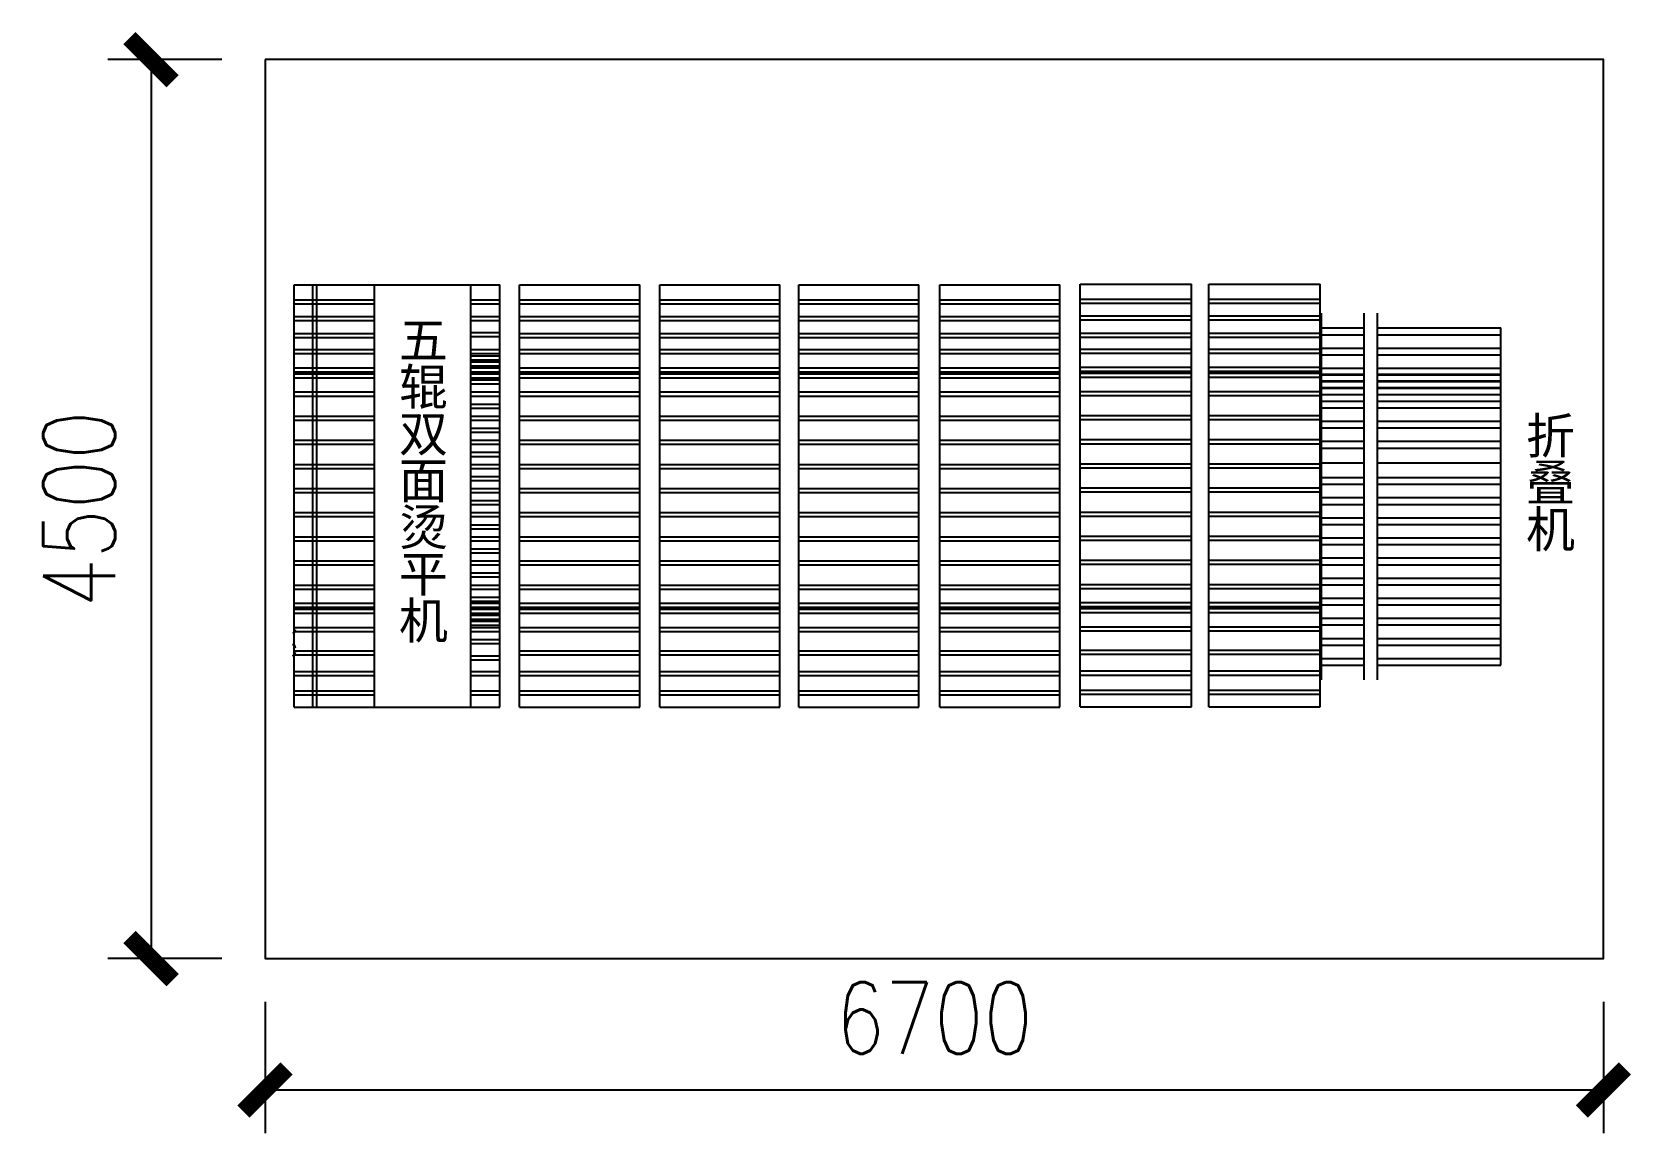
# Model space of a CAD drawing. Header units: millimetres. Extents: x 28866 to 196092, y 16567 to 68963.
# Drawn here: x 120181 to 128186, y 43052 to 48563 of the extents above; entities that cross this region are included whole.
import ezdxf

# ---------------------------------------------------------------- set-up
doc = ezdxf.new("R2010")
doc.units = ezdxf.units.MM
for name, color, linetype in [('font_blue', 142, 'Continuous'), ('font_grey', 254, 'Continuous'), ('green', 122, 'Continuous')]:
    doc.layers.add(name, color=color, linetype=linetype)
doc.styles.add('ROMANS', font='ROMANS.shx', dxfattribs={"width": 0.8, "bigfont": 'hhztxt.shx'})
doc.styles.get("Standard").update_dxf_attribs({"font": 'arial.ttf', "height": 200})
doc.dimstyles.new('dim1-150', dxfattribs={"dimscale": 180, "dimtxt": 2, "dimasz": 1.2, "dimexe": 1.2, "dimexo": 1.2, "dimgap": 1, "dimtad": 1, "dimdec": 0, "dimdsep": 46, "dimtxsty": 'ROMANS', "dimblk": 'ARCHTICK', "dimcen": 0, "dimadec": 0, "dimazin": 0, "dimtfac": 0.71, "dimtdec": 0, "dimtix": 1, "dimtmove": 0, "dimatfit": 3, "dimldrblk": 'ARCHTICK', "dimfxl": 0, "dimtolj": 1, "dimtzin": 0, "dimarcsym": 0})

# ---------------------------------------------------------------- blocks, each defined once
blk = doc.blocks.new('_ArchTick')
at = {"color": 0, "linetype": 'ByBlock', "const_width": 0.4}
blk.add_lwpolyline([(-0.5, -0.5), (0.5, 0.5)], dxfattribs=at)
blk = doc.blocks.new('*D119')
at = {"layer": 'Defpoints', "color": 0, "transparency": 16777216}
for p in [(121347.4, 48424.8), (120777, 43924.8), (121347.4, 43924.8)]:
    blk.add_point(p, dxfattribs=at)
at = {"layer": 'font_grey', "color": 0, "lineweight": -2, "transparency": 16777216}
for p, q in [((121131.4, 48424.8), (120561, 48424.8)), ((120777, 48424.8), (120777, 43924.8)), ((121131.4, 43924.8), (120561, 43924.8))]:
    blk.add_line(p, q, dxfattribs=at)
at = {"layer": 'font_grey', "color": 0, "lineweight": -2, "transparency": 16777216, "xscale": 216, "yscale": 216, "zscale": 216}
for p, rotation in [((120777, 48424.8), 90), ((120777, 43924.8), 270)]:
    blk.add_blockref('_ArchTick', p, dxfattribs=dict(at, rotation=rotation))
at = {"layer": 'font_grey', "color": 0, "transparency": 16777216, "insert": (120417, 46174.8), "char_height": 360, "attachment_point": 5, "rotation": 90, "style": 'ROMANS'}
blk.add_mtext('\\A1;4500', dxfattribs=at)
blk = doc.blocks.new('*D120')
at = {"layer": 'Defpoints', "color": 0, "transparency": 16777216}
for p in [(121347.4, 43924.8), (128047.4, 43924.8), (128047.4, 43267.5)]:
    blk.add_point(p, dxfattribs=at)
at = {"layer": 'font_grey', "color": 0, "lineweight": -2, "transparency": 16777216}
for p, q in [((121347.4, 43708.8), (121347.4, 43051.5)), ((128047.4, 43708.8), (128047.4, 43051.5)), ((121347.4, 43267.5), (128047.4, 43267.5))]:
    blk.add_line(p, q, dxfattribs=at)
at = {"layer": 'font_grey', "color": 0, "lineweight": -2, "transparency": 16777216, "xscale": 216, "yscale": 216, "zscale": 216, "rotation": 180}
blk.add_blockref('_ArchTick', (121347.4, 43267.5), dxfattribs=at)
at = {"layer": 'font_grey', "color": 0, "lineweight": -2, "transparency": 16777216, "xscale": 216, "yscale": 216, "zscale": 216}
blk.add_blockref('_ArchTick', (128047.4, 43267.5), dxfattribs=at)
at = {"layer": 'font_grey', "color": 0, "transparency": 16777216, "insert": (124697.4, 43627.5), "char_height": 360, "attachment_point": 5, "style": 'ROMANS'}
blk.add_mtext('\\A1;6700', dxfattribs=at)

msp = doc.modelspace()

# ---------------------------------------------------------------- linework, layer by layer
at = {"layer": 'green'}
for p, q in [((121493.8, 45182.8), (121493.8, 47297.7)), ((121493.8, 47297.7), (121896.3, 47297.7)), ((121586.4, 45182.8), (121586.4, 47297.7)), ((121606.6, 45182.8), (121606.6, 47297.7)), ((121896.3, 47297.7), (122522.6, 47297.7)), ((121896.3, 45182.8), (121896.3, 47297.7)), ((122377.9, 45182.8), (122377.9, 47297.7)), ((122522.6, 45182.8), (122522.6, 47297.7)), ((122622.2, 45182.8), (122622.2, 47297.7)), ((122622.2, 47297.7), (123223.7, 47297.7)), ((123223.7, 45182.8), (123223.7, 47297.7)), ((123323.4, 45182.8), (123323.4, 47297.7)), ((123323.4, 47297.7), (123924.8, 47297.7)), ((123924.8, 45182.8), (123924.8, 47297.7)), ((124019.6, 45182.8), (124019.6, 47297.7)), ((124019.6, 47297.7), (124621, 47297.7)), ((124621, 45182.8), (124621, 47297.7)), ((124725.1, 45182.8), (124725.1, 47297.7)), ((124725.1, 47297.7), (125326.6, 47297.7)), ((125326.6, 45182.8), (125326.6, 47297.7)), ((125428.4, 45185.8), (125428.4, 47300.7)), ((125428.4, 47300.7), (125985.5, 47300.7)), ((125985.5, 45185.8), (125985.5, 47300.7)), ((126071.9, 45185.8), (126071.9, 47300.7)), ((126071.9, 47300.7), (126629, 47300.7)), ((126629, 45185.8), (126629, 47300.7)), ((121493.8, 47222.1), (121896.3, 47222.1)), ((121493.8, 47202), (121896.3, 47202)), ((121896.3, 45283.5), (121896.3, 47197)), ((122377.9, 47222.1), (122522.6, 47222.1)), ((122377.9, 47202), (122522.6, 47202)), ((122622.2, 47222.1), (123223.7, 47222.1)), ((122622.2, 47202), (123223.7, 47202)), ((123323.4, 47222.1), (123924.8, 47222.1)), ((123323.4, 47202), (123924.8, 47202)), ((123924.8, 45283.5), (123924.8, 47197)), ((124019.6, 47222.1), (124621, 47222.1)), ((124019.6, 47202), (124621, 47202)), ((124621, 45283.5), (124621, 47197)), ((124725.1, 47222.1), (125326.6, 47222.1)), ((124725.1, 47202), (125326.6, 47202)), ((125326.6, 45283.5), (125326.6, 47197)), ((125428.4, 47225.2), (125985.5, 47225.2)), ((125428.4, 47205), (125985.5, 47205)), ((125985.5, 45286.5), (125985.5, 47200.1)), ((126071.9, 47225.2), (126629, 47225.2)), ((126071.9, 47205), (126629, 47205)), ((126629, 45286.5), (126629, 47200.1)), ((126635.2, 47155.1), (126635.2, 45319.7)), ((126848.1, 47155.1), (126848.1, 45319.7)), ((126915.5, 47155.1), (126915.5, 45319.7)), ((121493.8, 47138.7), (121896.3, 47138.7)), ((121493.8, 47118.6), (121896.3, 47118.6)), ((122377.9, 47138.7), (122522.6, 47138.7)), ((122377.9, 47118.6), (122522.6, 47118.6)), ((122622.2, 47138.7), (123223.7, 47138.7)), ((122622.2, 47118.6), (123223.7, 47118.6)), ((123323.4, 47138.7), (123924.8, 47138.7)), ((123323.4, 47118.6), (123924.8, 47118.6)), ((124019.6, 47138.7), (124621, 47138.7)), ((124019.6, 47118.6), (124621, 47118.6)), ((124725.1, 47138.7), (125326.6, 47138.7)), ((124725.1, 47118.6), (125326.6, 47118.6)), ((125428.4, 47141.7), (125985.5, 47141.7)), ((125428.4, 47121.6), (125985.5, 47121.6)), ((126071.9, 47141.7), (126629, 47141.7)), ((126071.9, 47121.6), (126629, 47121.6)), ((126634.3, 47081.6), (126848.1, 47081.6)), ((126915.5, 47081.6), (127533.7, 47081.6)), ((127533.7, 45393.5), (127533.7, 47081.6)), ((121493.8, 47053.3), (121896.3, 47053.3)), ((121493.8, 47033.2), (121896.3, 47033.2)), ((122377.9, 47059.5), (122522.6, 47059.5)), ((122377.9, 47039.4), (122522.6, 47039.4)), ((122622.2, 47053.3), (123223.7, 47053.3)), ((122622.2, 47033.2), (123223.7, 47033.2)), ((123323.4, 47053.3), (123924.8, 47053.3)), ((123323.4, 47033.2), (123924.8, 47033.2)), ((124019.6, 47053.3), (124621, 47053.3)), ((124019.6, 47033.2), (124621, 47033.2)), ((124725.1, 47053.3), (125326.6, 47053.3)), ((124725.1, 47033.2), (125326.6, 47033.2)), ((125428.4, 47056.3), (125985.5, 47056.3)), ((125428.4, 47036.2), (125985.5, 47036.2)), ((126071.9, 47056.3), (126629, 47056.3)), ((126071.9, 47036.2), (126629, 47036.2)), ((126634.3, 47048), (126848.1, 47048)), ((126915.5, 47048), (127533.7, 47048)), ((121493.8, 46973.1), (121896.3, 46973.1)), ((121493.8, 46953), (121896.3, 46953)), ((122377.9, 46973.1), (122522.6, 46973.1)), ((122377.9, 46953), (122522.6, 46953)), ((122377.9, 46942.2), (122445, 46942.2)), ((122377.9, 46942.2), (122445, 46942.2)), ((122377.9, 46942.2), (122445, 46942.2)), ((122377.9, 46942.2), (122522.6, 46942.2)), ((122377.9, 46922.1), (122445, 46922.1)), ((122377.9, 46922.1), (122445, 46922.1)), ((122377.9, 46922.1), (122445, 46922.1)), ((122377.9, 46922.1), (122522.6, 46922.1)), ((122377.9, 46912.7), (122445, 46912.7)), ((122377.9, 46912.7), (122522.6, 46912.7)), ((122622.2, 46973.1), (123223.7, 46973.1)), ((122622.2, 46953), (123223.7, 46953)), ((123323.4, 46973.1), (123924.8, 46973.1)), ((123323.4, 46953), (123924.8, 46953)), ((124019.6, 46973.1), (124621, 46973.1)), ((124019.6, 46953), (124621, 46953)), ((124725.1, 46973.1), (125326.6, 46973.1)), ((124725.1, 46953), (125326.6, 46953)), ((125428.4, 46976.1), (125985.5, 46976.1)), ((125428.4, 46956), (125985.5, 46956)), ((126071.9, 46976.1), (126629, 46976.1)), ((126071.9, 46956), (126629, 46956)), ((126634.3, 46980.9), (126848.1, 46980.9)), ((126634.3, 46947.4), (126848.1, 46947.4)), ((126915.5, 46980.9), (127533.7, 46980.9)), ((126915.5, 46947.4), (127533.7, 46947.4)), ((121493.8, 46881.9), (121896.3, 46881.9)), ((121493.8, 46881.9), (121896.3, 46881.9)), ((121493.8, 46881.9), (121896.3, 46881.9)), ((121493.8, 46881.9), (121896.3, 46881.9)), ((121493.8, 46861.7), (121896.3, 46861.7)), ((121493.8, 46861.7), (121896.3, 46861.7)), ((121493.8, 46861.7), (121896.3, 46861.7)), ((121493.8, 46861.7), (121896.3, 46861.7)), ((121493.8, 46852.3), (121896.3, 46852.3)), ((121493.8, 46852.3), (121896.3, 46852.3)), ((121493.8, 46852.3), (121896.3, 46852.3)), ((121493.8, 46832.2), (121896.3, 46832.2)), ((121493.8, 46832.2), (121896.3, 46832.2)), ((121493.8, 46832.2), (121896.3, 46832.2)), ((122377.9, 46892.6), (122445, 46892.6)), ((122377.9, 46892.6), (122522.6, 46892.6)), ((122377.9, 46881.9), (122445, 46881.9)), ((122377.9, 46881.9), (122445, 46881.9)), ((122377.9, 46881.9), (122445, 46881.9)), ((122377.9, 46881.9), (122522.6, 46881.9)), ((122377.9, 46861.7), (122445, 46861.7)), ((122377.9, 46861.7), (122445, 46861.7)), ((122377.9, 46861.7), (122445, 46861.7)), ((122377.9, 46861.7), (122522.6, 46861.7)), ((122377.9, 46852.3), (122445, 46852.3)), ((122377.9, 46852.3), (122445, 46852.3)), ((122377.9, 46852.3), (122522.6, 46852.3)), ((122377.9, 46832.2), (122445, 46832.2)), ((122377.9, 46832.2), (122445, 46832.2)), ((122377.9, 46832.2), (122522.6, 46832.2)), ((122622.2, 46881.9), (123223.7, 46881.9)), ((122622.2, 46881.9), (123223.7, 46881.9)), ((122622.2, 46881.9), (123223.7, 46881.9)), ((122622.2, 46881.9), (123223.7, 46881.9)), ((122622.2, 46861.7), (123223.7, 46861.7)), ((122622.2, 46861.7), (123223.7, 46861.7)), ((122622.2, 46861.7), (123223.7, 46861.7)), ((122622.2, 46861.7), (123223.7, 46861.7)), ((122622.2, 46852.3), (123223.7, 46852.3)), ((122622.2, 46852.3), (123223.7, 46852.3)), ((122622.2, 46852.3), (123223.7, 46852.3)), ((122622.2, 46832.2), (123223.7, 46832.2)), ((122622.2, 46832.2), (123223.7, 46832.2)), ((122622.2, 46832.2), (123223.7, 46832.2)), ((123323.4, 46881.9), (123924.8, 46881.9)), ((123323.4, 46881.9), (123924.8, 46881.9)), ((123323.4, 46881.9), (123924.8, 46881.9)), ((123323.4, 46881.9), (123924.8, 46881.9)), ((123323.4, 46861.7), (123924.8, 46861.7)), ((123323.4, 46861.7), (123924.8, 46861.7)), ((123323.4, 46861.7), (123924.8, 46861.7)), ((123323.4, 46861.7), (123924.8, 46861.7)), ((123323.4, 46852.3), (123924.8, 46852.3)), ((123323.4, 46852.3), (123924.8, 46852.3)), ((123323.4, 46852.3), (123924.8, 46852.3)), ((123323.4, 46832.2), (123924.8, 46832.2)), ((123323.4, 46832.2), (123924.8, 46832.2)), ((123323.4, 46832.2), (123924.8, 46832.2)), ((124019.6, 46881.9), (124621, 46881.9)), ((124019.6, 46881.9), (124621, 46881.9)), ((124019.6, 46881.9), (124621, 46881.9)), ((124019.6, 46881.9), (124621, 46881.9)), ((124019.6, 46861.7), (124621, 46861.7)), ((124019.6, 46861.7), (124621, 46861.7)), ((124019.6, 46861.7), (124621, 46861.7)), ((124019.6, 46861.7), (124621, 46861.7)), ((124019.6, 46852.3), (124621, 46852.3)), ((124019.6, 46852.3), (124621, 46852.3)), ((124019.6, 46852.3), (124621, 46852.3)), ((124019.6, 46832.2), (124621, 46832.2)), ((124019.6, 46832.2), (124621, 46832.2)), ((124019.6, 46832.2), (124621, 46832.2)), ((124725.1, 46881.9), (125326.6, 46881.9)), ((124725.1, 46881.9), (125326.6, 46881.9)), ((124725.1, 46881.9), (125326.6, 46881.9)), ((124725.1, 46881.9), (125326.6, 46881.9)), ((124725.1, 46861.7), (125326.6, 46861.7)), ((124725.1, 46861.7), (125326.6, 46861.7)), ((124725.1, 46861.7), (125326.6, 46861.7)), ((124725.1, 46861.7), (125326.6, 46861.7)), ((124725.1, 46852.3), (125326.6, 46852.3)), ((124725.1, 46852.3), (125326.6, 46852.3)), ((124725.1, 46852.3), (125326.6, 46852.3)), ((124725.1, 46832.2), (125326.6, 46832.2)), ((124725.1, 46832.2), (125326.6, 46832.2)), ((124725.1, 46832.2), (125326.6, 46832.2)), ((125428.4, 46884.9), (125985.5, 46884.9)), ((125428.4, 46884.9), (125985.5, 46884.9)), ((125428.4, 46884.9), (125985.5, 46884.9)), ((125428.4, 46884.9), (125985.5, 46884.9)), ((125428.4, 46864.7), (125985.5, 46864.7)), ((125428.4, 46864.7), (125985.5, 46864.7)), ((125428.4, 46864.7), (125985.5, 46864.7)), ((125428.4, 46864.7), (125985.5, 46864.7)), ((125428.4, 46855.3), (125985.5, 46855.3)), ((125428.4, 46855.3), (125985.5, 46855.3)), ((125428.4, 46855.3), (125985.5, 46855.3)), ((125428.4, 46835.2), (125985.5, 46835.2)), ((125428.4, 46835.2), (125985.5, 46835.2)), ((125428.4, 46835.2), (125985.5, 46835.2)), ((126071.9, 46884.9), (126629, 46884.9)), ((126071.9, 46884.9), (126629, 46884.9)), ((126071.9, 46884.9), (126629, 46884.9)), ((126071.9, 46884.9), (126629, 46884.9)), ((126071.9, 46864.7), (126629, 46864.7)), ((126071.9, 46864.7), (126629, 46864.7)), ((126071.9, 46864.7), (126629, 46864.7)), ((126071.9, 46864.7), (126629, 46864.7)), ((126071.9, 46855.3), (126629, 46855.3)), ((126071.9, 46855.3), (126629, 46855.3)), ((126071.9, 46855.3), (126629, 46855.3)), ((126071.9, 46835.2), (126629, 46835.2)), ((126071.9, 46835.2), (126629, 46835.2)), ((126071.9, 46835.2), (126629, 46835.2)), ((126634.3, 46880.3), (126848.1, 46880.3)), ((126634.3, 46880.3), (126848.1, 46880.3)), ((126634.3, 46850), (126848.1, 46850)), ((126634.3, 46846.7), (126848.1, 46846.7)), ((126915.5, 46880.3), (127533.7, 46880.3)), ((126915.5, 46880.3), (127533.7, 46880.3)), ((126915.5, 46850), (127533.7, 46850)), ((126915.5, 46846.7), (127533.7, 46846.7)), ((121493.8, 46761.1), (121896.3, 46761.1)), ((121493.8, 46761.1), (121896.3, 46761.1)), ((121493.8, 46761.1), (121896.3, 46761.1)), ((122377.9, 46821.5), (122445, 46821.5)), ((122377.9, 46821.5), (122445, 46821.5)), ((122377.9, 46821.5), (122445, 46821.5)), ((122377.9, 46821.5), (122522.6, 46821.5)), ((122377.9, 46801.3), (122445, 46801.3)), ((122377.9, 46801.3), (122445, 46801.3)), ((122377.9, 46801.3), (122445, 46801.3)), ((122377.9, 46801.3), (122522.6, 46801.3)), ((122377.9, 46761.1), (122445, 46761.1)), ((122377.9, 46761.1), (122445, 46761.1)), ((122377.9, 46761.1), (122522.6, 46761.1)), ((122622.2, 46761.1), (123223.7, 46761.1)), ((122622.2, 46761.1), (123223.7, 46761.1)), ((122622.2, 46761.1), (123223.7, 46761.1)), ((123323.4, 46761.1), (123924.8, 46761.1)), ((123323.4, 46761.1), (123924.8, 46761.1)), ((123323.4, 46761.1), (123924.8, 46761.1)), ((124019.6, 46761.1), (124621, 46761.1)), ((124019.6, 46761.1), (124621, 46761.1)), ((124019.6, 46761.1), (124621, 46761.1)), ((124725.1, 46761.1), (125326.6, 46761.1)), ((124725.1, 46761.1), (125326.6, 46761.1)), ((124725.1, 46761.1), (125326.6, 46761.1)), ((125428.4, 46764.1), (125985.5, 46764.1)), ((125428.4, 46764.1), (125985.5, 46764.1)), ((125428.4, 46764.1), (125985.5, 46764.1)), ((126071.9, 46764.1), (126629, 46764.1)), ((126071.9, 46764.1), (126629, 46764.1)), ((126071.9, 46764.1), (126629, 46764.1)), ((126634.3, 46816.2), (126848.1, 46816.2)), ((126634.3, 46812.9), (126848.1, 46812.9)), ((126634.3, 46782.9), (126848.1, 46782.9)), ((126634.3, 46782.7), (126848.1, 46782.7)), ((126634.3, 46779.7), (126848.1, 46779.7)), ((126915.5, 46816.2), (127533.7, 46816.2)), ((126915.5, 46812.9), (127533.7, 46812.9)), ((126915.5, 46782.9), (127533.7, 46782.9)), ((126915.5, 46782.7), (127533.7, 46782.7)), ((126915.5, 46779.7), (127533.7, 46779.7)), ((121493.8, 46740.9), (121896.3, 46740.9)), ((121493.8, 46740.9), (121896.3, 46740.9)), ((121493.8, 46740.9), (121896.3, 46740.9)), ((122377.9, 46740.9), (122445, 46740.9)), ((122377.9, 46740.9), (122445, 46740.9)), ((122377.9, 46740.9), (122522.6, 46740.9)), ((122377.9, 46700.7), (122445, 46700.7)), ((122377.9, 46700.7), (122522.6, 46700.7)), ((122377.9, 46680.6), (122445, 46680.6)), ((122377.9, 46680.6), (122522.6, 46680.6)), ((122622.2, 46740.9), (123223.7, 46740.9)), ((122622.2, 46740.9), (123223.7, 46740.9)), ((122622.2, 46740.9), (123223.7, 46740.9)), ((123323.4, 46740.9), (123924.8, 46740.9)), ((123323.4, 46740.9), (123924.8, 46740.9)), ((123323.4, 46740.9), (123924.8, 46740.9)), ((124019.6, 46740.9), (124621, 46740.9)), ((124019.6, 46740.9), (124621, 46740.9)), ((124019.6, 46740.9), (124621, 46740.9)), ((124725.1, 46740.9), (125326.6, 46740.9)), ((124725.1, 46740.9), (125326.6, 46740.9)), ((124725.1, 46740.9), (125326.6, 46740.9)), ((125428.4, 46744), (125985.5, 46744)), ((125428.4, 46744), (125985.5, 46744)), ((125428.4, 46744), (125985.5, 46744)), ((126071.9, 46744), (126629, 46744)), ((126071.9, 46744), (126629, 46744)), ((126071.9, 46744), (126629, 46744)), ((126634.3, 46749.4), (126848.1, 46749.4)), ((126634.3, 46715.6), (126848.1, 46715.6)), ((126634.3, 46682), (126848.1, 46682)), ((126915.5, 46749.4), (127533.7, 46749.4)), ((126915.5, 46715.6), (127533.7, 46715.6)), ((126915.5, 46682), (127533.7, 46682)), ((121493.8, 46640.3), (121896.3, 46640.3)), ((121493.8, 46620.2), (121896.3, 46620.2)), ((122377.9, 46640.3), (122522.6, 46640.3)), ((122377.9, 46620.2), (122522.6, 46620.2)), ((122622.2, 46640.3), (123223.7, 46640.3)), ((122622.2, 46620.2), (123223.7, 46620.2)), ((123323.4, 46640.3), (123924.8, 46640.3)), ((123323.4, 46620.2), (123924.8, 46620.2)), ((124019.6, 46640.3), (124621, 46640.3)), ((124019.6, 46620.2), (124621, 46620.2)), ((124725.1, 46640.3), (125326.6, 46640.3)), ((124725.1, 46620.2), (125326.6, 46620.2)), ((125428.4, 46643.3), (125985.5, 46643.3)), ((125428.4, 46623.2), (125985.5, 46623.2)), ((126071.9, 46643.3), (126629, 46643.3)), ((126071.9, 46623.2), (126629, 46623.2)), ((126634.3, 46614.9), (126848.1, 46614.9)), ((126915.5, 46614.9), (127533.7, 46614.9)), ((121493.8, 46519.5), (121896.3, 46519.5)), ((121493.8, 46519.5), (121896.3, 46519.5)), ((121493.8, 46519.5), (121896.3, 46519.5)), ((122377.9, 46579.9), (122445, 46579.9)), ((122377.9, 46579.9), (122522.6, 46579.9)), ((122377.9, 46559.8), (122445, 46559.8)), ((122377.9, 46559.8), (122522.6, 46559.8)), ((122377.9, 46519.5), (122445, 46519.5)), ((122377.9, 46519.5), (122445, 46519.5)), ((122377.9, 46519.5), (122522.6, 46519.5)), ((122622.2, 46519.5), (123223.7, 46519.5)), ((122622.2, 46519.5), (123223.7, 46519.5)), ((122622.2, 46519.5), (123223.7, 46519.5)), ((123323.4, 46519.5), (123924.8, 46519.5)), ((123323.4, 46519.5), (123924.8, 46519.5)), ((123323.4, 46519.5), (123924.8, 46519.5)), ((124019.6, 46519.5), (124621, 46519.5)), ((124019.6, 46519.5), (124621, 46519.5)), ((124019.6, 46519.5), (124621, 46519.5)), ((124725.1, 46519.5), (125326.6, 46519.5)), ((124725.1, 46519.5), (125326.6, 46519.5)), ((124725.1, 46519.5), (125326.6, 46519.5)), ((125428.4, 46522.6), (125985.5, 46522.6)), ((125428.4, 46522.6), (125985.5, 46522.6)), ((125428.4, 46522.6), (125985.5, 46522.6)), ((126071.9, 46522.6), (126629, 46522.6)), ((126071.9, 46522.6), (126629, 46522.6)), ((126071.9, 46522.6), (126629, 46522.6)), ((126634.3, 46581.4), (126848.1, 46581.4)), ((126634.3, 46514.3), (126848.1, 46514.3)), ((126915.5, 46581.4), (127533.7, 46581.4)), ((126915.5, 46514.3), (127533.7, 46514.3)), ((121493.8, 46499.4), (121896.3, 46499.4)), ((121493.8, 46499.4), (121896.3, 46499.4)), ((121493.8, 46499.4), (121896.3, 46499.4)), ((122377.9, 46499.4), (122445, 46499.4)), ((122377.9, 46499.4), (122445, 46499.4)), ((122377.9, 46499.4), (122522.6, 46499.4)), ((122377.9, 46459.1), (122445, 46459.1)), ((122377.9, 46459.1), (122445, 46459.1)), ((122377.9, 46459.1), (122445, 46459.1)), ((122377.9, 46459.1), (122522.6, 46459.1)), ((122377.9, 46439), (122445, 46439)), ((122377.9, 46439), (122445, 46439)), ((122377.9, 46439), (122445, 46439)), ((122377.9, 46439), (122522.6, 46439)), ((122622.2, 46499.4), (123223.7, 46499.4)), ((122622.2, 46499.4), (123223.7, 46499.4)), ((122622.2, 46499.4), (123223.7, 46499.4)), ((123323.4, 46499.4), (123924.8, 46499.4)), ((123323.4, 46499.4), (123924.8, 46499.4)), ((123323.4, 46499.4), (123924.8, 46499.4)), ((124019.6, 46499.4), (124621, 46499.4)), ((124019.6, 46499.4), (124621, 46499.4)), ((124019.6, 46499.4), (124621, 46499.4)), ((124725.1, 46499.4), (125326.6, 46499.4)), ((124725.1, 46499.4), (125326.6, 46499.4)), ((124725.1, 46499.4), (125326.6, 46499.4)), ((125428.4, 46502.4), (125985.5, 46502.4)), ((125428.4, 46502.4), (125985.5, 46502.4)), ((125428.4, 46502.4), (125985.5, 46502.4)), ((126071.9, 46502.4), (126629, 46502.4)), ((126071.9, 46502.4), (126629, 46502.4)), ((126071.9, 46502.4), (126629, 46502.4)), ((126634.3, 46480.7), (126848.1, 46480.7)), ((126915.5, 46480.7), (127533.7, 46480.7)), ((121493.8, 46398.8), (121896.3, 46398.8)), ((121493.8, 46398.8), (121896.3, 46398.8)), ((121493.8, 46398.8), (121896.3, 46398.8)), ((121493.8, 46398.8), (121896.3, 46398.8)), ((121493.8, 46398.8), (121896.3, 46398.8)), ((121493.8, 46378.6), (121896.3, 46378.6)), ((121493.8, 46378.6), (121896.3, 46378.6)), ((121493.8, 46378.6), (121896.3, 46378.6)), ((121493.8, 46378.6), (121896.3, 46378.6)), ((121493.8, 46378.6), (121896.3, 46378.6)), ((122377.9, 46398.8), (122445, 46398.8)), ((122377.9, 46398.8), (122445, 46398.8)), ((122377.9, 46398.8), (122445, 46398.8)), ((122377.9, 46398.8), (122445, 46398.8)), ((122377.9, 46398.8), (122522.6, 46398.8)), ((122377.9, 46378.6), (122445, 46378.6)), ((122377.9, 46378.6), (122445, 46378.6)), ((122377.9, 46378.6), (122445, 46378.6)), ((122377.9, 46378.6), (122445, 46378.6)), ((122377.9, 46378.6), (122522.6, 46378.6)), ((122622.2, 46398.8), (123223.7, 46398.8)), ((122622.2, 46398.8), (123223.7, 46398.8)), ((122622.2, 46398.8), (123223.7, 46398.8)), ((122622.2, 46398.8), (123223.7, 46398.8)), ((122622.2, 46398.8), (123223.7, 46398.8)), ((122622.2, 46378.6), (123223.7, 46378.6)), ((122622.2, 46378.6), (123223.7, 46378.6)), ((122622.2, 46378.6), (123223.7, 46378.6)), ((122622.2, 46378.6), (123223.7, 46378.6)), ((122622.2, 46378.6), (123223.7, 46378.6)), ((123323.4, 46398.8), (123924.8, 46398.8)), ((123323.4, 46398.8), (123924.8, 46398.8)), ((123323.4, 46398.8), (123924.8, 46398.8)), ((123323.4, 46398.8), (123924.8, 46398.8)), ((123323.4, 46398.8), (123924.8, 46398.8)), ((123323.4, 46378.6), (123924.8, 46378.6)), ((123323.4, 46378.6), (123924.8, 46378.6)), ((123323.4, 46378.6), (123924.8, 46378.6)), ((123323.4, 46378.6), (123924.8, 46378.6)), ((123323.4, 46378.6), (123924.8, 46378.6)), ((124019.6, 46398.8), (124621, 46398.8)), ((124019.6, 46398.8), (124621, 46398.8)), ((124019.6, 46398.8), (124621, 46398.8)), ((124019.6, 46398.8), (124621, 46398.8)), ((124019.6, 46398.8), (124621, 46398.8)), ((124019.6, 46378.6), (124621, 46378.6)), ((124019.6, 46378.6), (124621, 46378.6)), ((124019.6, 46378.6), (124621, 46378.6)), ((124019.6, 46378.6), (124621, 46378.6)), ((124019.6, 46378.6), (124621, 46378.6)), ((124725.1, 46398.8), (125326.6, 46398.8)), ((124725.1, 46398.8), (125326.6, 46398.8)), ((124725.1, 46398.8), (125326.6, 46398.8)), ((124725.1, 46398.8), (125326.6, 46398.8)), ((124725.1, 46398.8), (125326.6, 46398.8)), ((124725.1, 46378.6), (125326.6, 46378.6)), ((124725.1, 46378.6), (125326.6, 46378.6)), ((124725.1, 46378.6), (125326.6, 46378.6)), ((124725.1, 46378.6), (125326.6, 46378.6)), ((124725.1, 46378.6), (125326.6, 46378.6)), ((125428.4, 46401.8), (125985.5, 46401.8)), ((125428.4, 46401.8), (125985.5, 46401.8)), ((125428.4, 46401.8), (125985.5, 46401.8)), ((125428.4, 46401.8), (125985.5, 46401.8)), ((125428.4, 46401.8), (125985.5, 46401.8)), ((125428.4, 46381.6), (125985.5, 46381.6)), ((125428.4, 46381.6), (125985.5, 46381.6)), ((125428.4, 46381.6), (125985.5, 46381.6)), ((125428.4, 46381.6), (125985.5, 46381.6)), ((125428.4, 46381.6), (125985.5, 46381.6)), ((126071.9, 46401.8), (126629, 46401.8)), ((126071.9, 46401.8), (126629, 46401.8)), ((126071.9, 46401.8), (126629, 46401.8)), ((126071.9, 46401.8), (126629, 46401.8)), ((126071.9, 46401.8), (126629, 46401.8)), ((126071.9, 46381.6), (126629, 46381.6)), ((126071.9, 46381.6), (126629, 46381.6)), ((126071.9, 46381.6), (126629, 46381.6)), ((126071.9, 46381.6), (126629, 46381.6)), ((126071.9, 46381.6), (126629, 46381.6)), ((126634.3, 46406.7), (126848.1, 46406.7)), ((126915.5, 46406.7), (127533.7, 46406.7)), ((121493.8, 46278), (121896.3, 46278)), ((121493.8, 46278), (121896.3, 46278)), ((121493.8, 46278), (121896.3, 46278)), ((121493.8, 46278), (121896.3, 46278)), ((122377.9, 46338.4), (122445, 46338.4)), ((122377.9, 46338.4), (122445, 46338.4)), ((122377.9, 46338.4), (122445, 46338.4)), ((122377.9, 46338.4), (122522.6, 46338.4)), ((122377.9, 46318.2), (122445, 46318.2)), ((122377.9, 46318.2), (122445, 46318.2)), ((122377.9, 46318.2), (122445, 46318.2)), ((122377.9, 46318.2), (122522.6, 46318.2)), ((122377.9, 46278), (122445, 46278)), ((122377.9, 46278), (122445, 46278)), ((122377.9, 46278), (122445, 46278)), ((122377.9, 46278), (122522.6, 46278)), ((122622.2, 46278), (123223.7, 46278)), ((122622.2, 46278), (123223.7, 46278)), ((122622.2, 46278), (123223.7, 46278)), ((122622.2, 46278), (123223.7, 46278)), ((123323.4, 46278), (123924.8, 46278)), ((123323.4, 46278), (123924.8, 46278)), ((123323.4, 46278), (123924.8, 46278)), ((123323.4, 46278), (123924.8, 46278)), ((124019.6, 46278), (124621, 46278)), ((124019.6, 46278), (124621, 46278)), ((124019.6, 46278), (124621, 46278)), ((124019.6, 46278), (124621, 46278)), ((124725.1, 46278), (125326.6, 46278)), ((124725.1, 46278), (125326.6, 46278)), ((124725.1, 46278), (125326.6, 46278)), ((124725.1, 46278), (125326.6, 46278)), ((125428.4, 46281), (125985.5, 46281)), ((125428.4, 46281), (125985.5, 46281)), ((125428.4, 46281), (125985.5, 46281)), ((125428.4, 46281), (125985.5, 46281)), ((126071.9, 46281), (126629, 46281)), ((126071.9, 46281), (126629, 46281)), ((126071.9, 46281), (126629, 46281)), ((126071.9, 46281), (126629, 46281)), ((126634.3, 46332.8), (126848.1, 46332.8)), ((126634.3, 46299.3), (126848.1, 46299.3)), ((126915.5, 46332.8), (127533.7, 46332.8)), ((126915.5, 46299.3), (127533.7, 46299.3)), ((121493.8, 46257.9), (121896.3, 46257.9)), ((121493.8, 46257.9), (121896.3, 46257.9)), ((121493.8, 46257.9), (121896.3, 46257.9)), ((121493.8, 46257.9), (121896.3, 46257.9)), ((122377.9, 46257.9), (122445, 46257.9)), ((122377.9, 46257.9), (122445, 46257.9)), ((122377.9, 46257.9), (122445, 46257.9)), ((122377.9, 46257.9), (122522.6, 46257.9)), ((122377.9, 46217.6), (122445, 46217.6)), ((122377.9, 46217.6), (122445, 46217.6)), ((122377.9, 46217.6), (122522.6, 46217.6)), ((122377.9, 46197.5), (122445, 46197.5)), ((122377.9, 46197.5), (122445, 46197.5)), ((122377.9, 46197.5), (122522.6, 46197.5)), ((122622.2, 46257.9), (123223.7, 46257.9)), ((122622.2, 46257.9), (123223.7, 46257.9)), ((122622.2, 46257.9), (123223.7, 46257.9)), ((122622.2, 46257.9), (123223.7, 46257.9)), ((123323.4, 46257.9), (123924.8, 46257.9)), ((123323.4, 46257.9), (123924.8, 46257.9)), ((123323.4, 46257.9), (123924.8, 46257.9)), ((123323.4, 46257.9), (123924.8, 46257.9)), ((124019.6, 46257.9), (124621, 46257.9)), ((124019.6, 46257.9), (124621, 46257.9)), ((124019.6, 46257.9), (124621, 46257.9)), ((124019.6, 46257.9), (124621, 46257.9)), ((124725.1, 46257.9), (125326.6, 46257.9)), ((124725.1, 46257.9), (125326.6, 46257.9)), ((124725.1, 46257.9), (125326.6, 46257.9)), ((124725.1, 46257.9), (125326.6, 46257.9)), ((125428.4, 46260.9), (125985.5, 46260.9)), ((125428.4, 46260.9), (125985.5, 46260.9)), ((125428.4, 46260.9), (125985.5, 46260.9)), ((125428.4, 46260.9), (125985.5, 46260.9)), ((126071.9, 46260.9), (126629, 46260.9)), ((126071.9, 46260.9), (126629, 46260.9)), ((126071.9, 46260.9), (126629, 46260.9)), ((126071.9, 46260.9), (126629, 46260.9)), ((126634.3, 46232.2), (126848.1, 46232.2)), ((126634.3, 46198.7), (126848.1, 46198.7)), ((126915.5, 46232.2), (127533.7, 46232.2)), ((126915.5, 46198.7), (127533.7, 46198.7)), ((121493.8, 46157.2), (121896.3, 46157.2)), ((121493.8, 46157.2), (121896.3, 46157.2)), ((121493.8, 46137.1), (121896.3, 46137.1)), ((121493.8, 46137.1), (121896.3, 46137.1)), ((122377.9, 46157.2), (122445, 46157.2)), ((122377.9, 46157.2), (122522.6, 46157.2)), ((122377.9, 46137.1), (122445, 46137.1)), ((122377.9, 46137.1), (122522.6, 46137.1)), ((122622.2, 46157.2), (123223.7, 46157.2)), ((122622.2, 46157.2), (123223.7, 46157.2)), ((122622.2, 46137.1), (123223.7, 46137.1)), ((122622.2, 46137.1), (123223.7, 46137.1)), ((123323.4, 46157.2), (123924.8, 46157.2)), ((123323.4, 46157.2), (123924.8, 46157.2)), ((123323.4, 46137.1), (123924.8, 46137.1)), ((123323.4, 46137.1), (123924.8, 46137.1)), ((124019.6, 46157.2), (124621, 46157.2)), ((124019.6, 46157.2), (124621, 46157.2)), ((124019.6, 46137.1), (124621, 46137.1)), ((124019.6, 46137.1), (124621, 46137.1)), ((124725.1, 46157.2), (125326.6, 46157.2)), ((124725.1, 46157.2), (125326.6, 46157.2)), ((124725.1, 46137.1), (125326.6, 46137.1)), ((124725.1, 46137.1), (125326.6, 46137.1)), ((125428.4, 46160.2), (125985.5, 46160.2)), ((125428.4, 46160.2), (125985.5, 46160.2)), ((125428.4, 46140.1), (125985.5, 46140.1)), ((125428.4, 46140.1), (125985.5, 46140.1)), ((126071.9, 46160.2), (126629, 46160.2)), ((126071.9, 46160.2), (126629, 46160.2)), ((126071.9, 46140.1), (126629, 46140.1)), ((126071.9, 46140.1), (126629, 46140.1)), ((126634.3, 46131.6), (126848.1, 46131.6)), ((126915.5, 46131.6), (127533.7, 46131.6)), ((121493.8, 46036.4), (121896.3, 46036.4)), ((121493.8, 46036.4), (121896.3, 46036.4)), ((122377.9, 46096.8), (122522.6, 46096.8)), ((122377.9, 46076.7), (122522.6, 46076.7)), ((122377.9, 46036.4), (122445, 46036.4)), ((122377.9, 46036.4), (122522.6, 46036.4)), ((122622.2, 46036.4), (123223.7, 46036.4)), ((122622.2, 46036.4), (123223.7, 46036.4)), ((123323.4, 46036.4), (123924.8, 46036.4)), ((123323.4, 46036.4), (123924.8, 46036.4)), ((124019.6, 46036.4), (124621, 46036.4)), ((124019.6, 46036.4), (124621, 46036.4)), ((124725.1, 46036.4), (125326.6, 46036.4)), ((124725.1, 46036.4), (125326.6, 46036.4)), ((125428.4, 46039.5), (125985.5, 46039.5)), ((125428.4, 46039.5), (125985.5, 46039.5)), ((126071.9, 46039.5), (126629, 46039.5)), ((126071.9, 46039.5), (126629, 46039.5)), ((126634.3, 46098), (126848.1, 46098)), ((126634.3, 46030.9), (126848.1, 46030.9)), ((126915.5, 46098), (127533.7, 46098)), ((126915.5, 46030.9), (127533.7, 46030.9)), ((121493.8, 46016.3), (121896.3, 46016.3)), ((121493.8, 46016.3), (121896.3, 46016.3)), ((122377.9, 46016.3), (122445, 46016.3)), ((122377.9, 46016.3), (122522.6, 46016.3)), ((122377.9, 45976.1), (122445, 45976.1)), ((122377.9, 45976.1), (122445, 45976.1)), ((122377.9, 45976.1), (122522.6, 45976.1)), ((122377.9, 45955.9), (122445, 45955.9)), ((122377.9, 45955.9), (122445, 45955.9)), ((122377.9, 45955.9), (122522.6, 45955.9)), ((122622.2, 46016.3), (123223.7, 46016.3)), ((122622.2, 46016.3), (123223.7, 46016.3)), ((123323.4, 46016.3), (123924.8, 46016.3)), ((123323.4, 46016.3), (123924.8, 46016.3)), ((124019.6, 46016.3), (124621, 46016.3)), ((124019.6, 46016.3), (124621, 46016.3)), ((124725.1, 46016.3), (125326.6, 46016.3)), ((124725.1, 46016.3), (125326.6, 46016.3)), ((125428.4, 46019.3), (125985.5, 46019.3)), ((125428.4, 46019.3), (125985.5, 46019.3)), ((126071.9, 46019.3), (126629, 46019.3)), ((126071.9, 46019.3), (126629, 46019.3)), ((126634.3, 45997.4), (126848.1, 45997.4)), ((126915.5, 45997.4), (127533.7, 45997.4)), ((121493.8, 45915.7), (121896.3, 45915.7)), ((121493.8, 45915.7), (121896.3, 45915.7)), ((121493.8, 45915.7), (121896.3, 45915.7)), ((121493.8, 45915.7), (121896.3, 45915.7)), ((121493.8, 45895.5), (121896.3, 45895.5)), ((121493.8, 45895.5), (121896.3, 45895.5)), ((121493.8, 45895.5), (121896.3, 45895.5)), ((121493.8, 45895.5), (121896.3, 45895.5)), ((122377.9, 45915.7), (122445, 45915.7)), ((122377.9, 45915.7), (122445, 45915.7)), ((122377.9, 45915.7), (122445, 45915.7)), ((122377.9, 45915.7), (122522.6, 45915.7)), ((122377.9, 45895.5), (122445, 45895.5)), ((122377.9, 45895.5), (122445, 45895.5)), ((122377.9, 45895.5), (122445, 45895.5)), ((122377.9, 45895.5), (122522.6, 45895.5)), ((122622.2, 45915.7), (123223.7, 45915.7)), ((122622.2, 45915.7), (123223.7, 45915.7)), ((122622.2, 45915.7), (123223.7, 45915.7)), ((122622.2, 45915.7), (123223.7, 45915.7)), ((122622.2, 45895.5), (123223.7, 45895.5)), ((122622.2, 45895.5), (123223.7, 45895.5)), ((122622.2, 45895.5), (123223.7, 45895.5)), ((122622.2, 45895.5), (123223.7, 45895.5)), ((123323.4, 45915.7), (123924.8, 45915.7)), ((123323.4, 45915.7), (123924.8, 45915.7)), ((123323.4, 45915.7), (123924.8, 45915.7)), ((123323.4, 45915.7), (123924.8, 45915.7)), ((123323.4, 45895.5), (123924.8, 45895.5)), ((123323.4, 45895.5), (123924.8, 45895.5)), ((123323.4, 45895.5), (123924.8, 45895.5)), ((123323.4, 45895.5), (123924.8, 45895.5)), ((124019.6, 45915.7), (124621, 45915.7)), ((124019.6, 45915.7), (124621, 45915.7)), ((124019.6, 45915.7), (124621, 45915.7)), ((124019.6, 45915.7), (124621, 45915.7)), ((124019.6, 45895.5), (124621, 45895.5)), ((124019.6, 45895.5), (124621, 45895.5)), ((124019.6, 45895.5), (124621, 45895.5)), ((124019.6, 45895.5), (124621, 45895.5)), ((124725.1, 45915.7), (125326.6, 45915.7)), ((124725.1, 45915.7), (125326.6, 45915.7)), ((124725.1, 45915.7), (125326.6, 45915.7)), ((124725.1, 45915.7), (125326.6, 45915.7)), ((124725.1, 45895.5), (125326.6, 45895.5)), ((124725.1, 45895.5), (125326.6, 45895.5)), ((124725.1, 45895.5), (125326.6, 45895.5)), ((124725.1, 45895.5), (125326.6, 45895.5)), ((125428.4, 45918.7), (125985.5, 45918.7)), ((125428.4, 45918.7), (125985.5, 45918.7)), ((125428.4, 45918.7), (125985.5, 45918.7)), ((125428.4, 45918.7), (125985.5, 45918.7)), ((125428.4, 45898.6), (125985.5, 45898.6)), ((125428.4, 45898.6), (125985.5, 45898.6)), ((125428.4, 45898.6), (125985.5, 45898.6)), ((125428.4, 45898.6), (125985.5, 45898.6)), ((126071.9, 45918.7), (126629, 45918.7)), ((126071.9, 45918.7), (126629, 45918.7)), ((126071.9, 45918.7), (126629, 45918.7)), ((126071.9, 45918.7), (126629, 45918.7)), ((126071.9, 45898.6), (126629, 45898.6)), ((126071.9, 45898.6), (126629, 45898.6)), ((126071.9, 45898.6), (126629, 45898.6)), ((126071.9, 45898.6), (126629, 45898.6)), ((126634.3, 45930.3), (126848.1, 45930.3)), ((126634.3, 45896.7), (126848.1, 45896.7)), ((126915.5, 45930.3), (127533.7, 45930.3)), ((126915.5, 45896.7), (127533.7, 45896.7)), ((121493.8, 45794.9), (121896.3, 45794.9)), ((121493.8, 45794.9), (121896.3, 45794.9)), ((121493.8, 45794.9), (121896.3, 45794.9)), ((121493.8, 45794.9), (121896.3, 45794.9)), ((122377.9, 45855.3), (122445, 45855.3)), ((122377.9, 45855.3), (122445, 45855.3)), ((122377.9, 45855.3), (122445, 45855.3)), ((122377.9, 45855.3), (122445, 45855.3)), ((122377.9, 45855.3), (122522.6, 45855.3)), ((122377.9, 45835.2), (122445, 45835.2)), ((122377.9, 45835.2), (122445, 45835.2)), ((122377.9, 45835.2), (122445, 45835.2)), ((122377.9, 45835.2), (122445, 45835.2)), ((122377.9, 45835.2), (122522.6, 45835.2)), ((122377.9, 45794.9), (122445, 45794.9)), ((122377.9, 45794.9), (122445, 45794.9)), ((122377.9, 45794.9), (122445, 45794.9)), ((122377.9, 45794.9), (122522.6, 45794.9)), ((122622.2, 45794.9), (123223.7, 45794.9)), ((122622.2, 45794.9), (123223.7, 45794.9)), ((122622.2, 45794.9), (123223.7, 45794.9)), ((122622.2, 45794.9), (123223.7, 45794.9)), ((123323.4, 45794.9), (123924.8, 45794.9)), ((123323.4, 45794.9), (123924.8, 45794.9)), ((123323.4, 45794.9), (123924.8, 45794.9)), ((123323.4, 45794.9), (123924.8, 45794.9)), ((124019.6, 45794.9), (124621, 45794.9)), ((124019.6, 45794.9), (124621, 45794.9)), ((124019.6, 45794.9), (124621, 45794.9)), ((124019.6, 45794.9), (124621, 45794.9)), ((124725.1, 45794.9), (125326.6, 45794.9)), ((124725.1, 45794.9), (125326.6, 45794.9)), ((124725.1, 45794.9), (125326.6, 45794.9)), ((124725.1, 45794.9), (125326.6, 45794.9)), ((125428.4, 45797.9), (125985.5, 45797.9)), ((125428.4, 45797.9), (125985.5, 45797.9)), ((125428.4, 45797.9), (125985.5, 45797.9)), ((125428.4, 45797.9), (125985.5, 45797.9)), ((126071.9, 45797.9), (126629, 45797.9)), ((126071.9, 45797.9), (126629, 45797.9)), ((126071.9, 45797.9), (126629, 45797.9)), ((126071.9, 45797.9), (126629, 45797.9)), ((126634.3, 45829.6), (126848.1, 45829.6)), ((126634.3, 45796.1), (126848.1, 45796.1)), ((126915.5, 45829.6), (127533.7, 45829.6)), ((126915.5, 45796.1), (127533.7, 45796.1)), ((121493.8, 45774.8), (121896.3, 45774.8)), ((121493.8, 45774.8), (121896.3, 45774.8)), ((121493.8, 45774.8), (121896.3, 45774.8)), ((121493.8, 45774.8), (121896.3, 45774.8)), ((122377.9, 45774.8), (122445, 45774.8)), ((122377.9, 45774.8), (122445, 45774.8)), ((122377.9, 45774.8), (122445, 45774.8)), ((122377.9, 45774.8), (122522.6, 45774.8)), ((122377.9, 45734.5), (122445, 45734.5)), ((122377.9, 45734.5), (122445, 45734.5)), ((122377.9, 45734.5), (122445, 45734.5)), ((122377.9, 45734.5), (122522.6, 45734.5)), ((122377.9, 45714.4), (122445, 45714.4)), ((122377.9, 45714.4), (122445, 45714.4)), ((122377.9, 45714.4), (122445, 45714.4)), ((122377.9, 45714.4), (122522.6, 45714.4)), ((122622.2, 45774.8), (123223.7, 45774.8)), ((122622.2, 45774.8), (123223.7, 45774.8)), ((122622.2, 45774.8), (123223.7, 45774.8)), ((122622.2, 45774.8), (123223.7, 45774.8)), ((123323.4, 45774.8), (123924.8, 45774.8)), ((123323.4, 45774.8), (123924.8, 45774.8)), ((123323.4, 45774.8), (123924.8, 45774.8)), ((123323.4, 45774.8), (123924.8, 45774.8)), ((124019.6, 45774.8), (124621, 45774.8)), ((124019.6, 45774.8), (124621, 45774.8)), ((124019.6, 45774.8), (124621, 45774.8)), ((124019.6, 45774.8), (124621, 45774.8)), ((124725.1, 45774.8), (125326.6, 45774.8)), ((124725.1, 45774.8), (125326.6, 45774.8)), ((124725.1, 45774.8), (125326.6, 45774.8)), ((124725.1, 45774.8), (125326.6, 45774.8)), ((125428.4, 45777.8), (125985.5, 45777.8)), ((125428.4, 45777.8), (125985.5, 45777.8)), ((125428.4, 45777.8), (125985.5, 45777.8)), ((125428.4, 45777.8), (125985.5, 45777.8)), ((126071.9, 45777.8), (126629, 45777.8)), ((126071.9, 45777.8), (126629, 45777.8)), ((126071.9, 45777.8), (126629, 45777.8)), ((126071.9, 45777.8), (126629, 45777.8)), ((126634.3, 45729), (126848.1, 45729)), ((126915.5, 45729), (127533.7, 45729)), ((121493.8, 45703.6), (121896.3, 45703.6)), ((121493.8, 45683.5), (121896.3, 45683.5)), ((121493.8, 45674.1), (121896.3, 45674.1)), ((121493.8, 45674.1), (121896.3, 45674.1)), ((121493.8, 45674.1), (121896.3, 45674.1)), ((121493.8, 45654), (121896.3, 45654)), ((121493.8, 45654), (121896.3, 45654)), ((121493.8, 45654), (121896.3, 45654)), ((122377.9, 45703.6), (122522.6, 45703.6)), ((122377.9, 45683.5), (122522.6, 45683.5)), ((122377.9, 45674.1), (122445, 45674.1)), ((122377.9, 45674.1), (122445, 45674.1)), ((122377.9, 45674.1), (122522.6, 45674.1)), ((122377.9, 45654), (122445, 45654)), ((122377.9, 45654), (122445, 45654)), ((122377.9, 45654), (122522.6, 45654)), ((122377.9, 45643.3), (122522.6, 45643.3)), ((122622.2, 45703.6), (123223.7, 45703.6)), ((122622.2, 45683.5), (123223.7, 45683.5)), ((122622.2, 45674.1), (123223.7, 45674.1)), ((122622.2, 45674.1), (123223.7, 45674.1)), ((122622.2, 45674.1), (123223.7, 45674.1)), ((122622.2, 45654), (123223.7, 45654)), ((122622.2, 45654), (123223.7, 45654)), ((122622.2, 45654), (123223.7, 45654)), ((123323.4, 45703.6), (123924.8, 45703.6)), ((123323.4, 45683.5), (123924.8, 45683.5)), ((123323.4, 45674.1), (123924.8, 45674.1)), ((123323.4, 45674.1), (123924.8, 45674.1)), ((123323.4, 45674.1), (123924.8, 45674.1)), ((123323.4, 45654), (123924.8, 45654)), ((123323.4, 45654), (123924.8, 45654)), ((123323.4, 45654), (123924.8, 45654)), ((124019.6, 45703.6), (124621, 45703.6)), ((124019.6, 45683.5), (124621, 45683.5)), ((124019.6, 45674.1), (124621, 45674.1)), ((124019.6, 45674.1), (124621, 45674.1)), ((124019.6, 45674.1), (124621, 45674.1)), ((124019.6, 45654), (124621, 45654)), ((124019.6, 45654), (124621, 45654)), ((124019.6, 45654), (124621, 45654)), ((124725.1, 45703.6), (125326.6, 45703.6)), ((124725.1, 45683.5), (125326.6, 45683.5)), ((124725.1, 45674.1), (125326.6, 45674.1)), ((124725.1, 45674.1), (125326.6, 45674.1)), ((124725.1, 45674.1), (125326.6, 45674.1)), ((124725.1, 45654), (125326.6, 45654)), ((124725.1, 45654), (125326.6, 45654)), ((124725.1, 45654), (125326.6, 45654)), ((125428.4, 45706.7), (125985.5, 45706.7)), ((125428.4, 45686.5), (125985.5, 45686.5)), ((125428.4, 45677.1), (125985.5, 45677.1)), ((125428.4, 45677.1), (125985.5, 45677.1)), ((125428.4, 45677.1), (125985.5, 45677.1)), ((125428.4, 45657), (125985.5, 45657)), ((125428.4, 45657), (125985.5, 45657)), ((125428.4, 45657), (125985.5, 45657)), ((126071.9, 45706.7), (126629, 45706.7)), ((126071.9, 45686.5), (126629, 45686.5)), ((126071.9, 45677.1), (126629, 45677.1)), ((126071.9, 45677.1), (126629, 45677.1)), ((126071.9, 45677.1), (126629, 45677.1)), ((126071.9, 45657), (126629, 45657)), ((126071.9, 45657), (126629, 45657)), ((126071.9, 45657), (126629, 45657)), ((126634.3, 45695.4), (126848.1, 45695.4)), ((126915.5, 45695.4), (127533.7, 45695.4)), ((121493.8, 45582.9), (121896.3, 45582.9)), ((121493.8, 45562.7), (121896.3, 45562.7)), ((122377.9, 45623.1), (122522.6, 45623.1)), ((122377.9, 45613.7), (122445, 45613.7)), ((122377.9, 45613.7), (122522.6, 45613.7)), ((122377.9, 45593.6), (122445, 45593.6)), ((122377.9, 45593.6), (122522.6, 45593.6)), ((122377.9, 45582.9), (122522.6, 45582.9)), ((122377.9, 45562.7), (122522.6, 45562.7)), ((122622.2, 45582.9), (123223.7, 45582.9)), ((122622.2, 45562.7), (123223.7, 45562.7)), ((123323.4, 45582.9), (123924.8, 45582.9)), ((123323.4, 45562.7), (123924.8, 45562.7)), ((124019.6, 45582.9), (124621, 45582.9)), ((124019.6, 45562.7), (124621, 45562.7)), ((124725.1, 45582.9), (125326.6, 45582.9)), ((124725.1, 45562.7), (125326.6, 45562.7)), ((125428.4, 45585.9), (125985.5, 45585.9)), ((125428.4, 45565.8), (125985.5, 45565.8)), ((126071.9, 45585.9), (126629, 45585.9)), ((126071.9, 45565.8), (126629, 45565.8)), ((126634.3, 45628.3), (126848.1, 45628.3)), ((126634.3, 45594.8), (126848.1, 45594.8)), ((126915.5, 45628.3), (127533.7, 45628.3)), ((126915.5, 45594.8), (127533.7, 45594.8)), ((122377.9, 45522.5), (122522.6, 45522.5)), ((122377.9, 45502.4), (122522.6, 45502.4)), ((126634.3, 45527.7), (126848.1, 45527.7)), ((126634.3, 45494.2), (126848.1, 45494.2)), ((126915.5, 45527.7), (127533.7, 45527.7)), ((126915.5, 45494.2), (127533.7, 45494.2)), ((121493.8, 45466.1), (121896.3, 45466.1)), ((121493.8, 45445.9), (121896.3, 45445.9)), ((122377.9, 45440.5), (122522.6, 45440.5)), ((122377.9, 45420.3), (122522.6, 45420.3)), ((122622.2, 45466.1), (123223.7, 45466.1)), ((122622.2, 45445.9), (123223.7, 45445.9)), ((123323.4, 45466.1), (123924.8, 45466.1)), ((123323.4, 45445.9), (123924.8, 45445.9)), ((124019.6, 45466.1), (124621, 45466.1)), ((124019.6, 45445.9), (124621, 45445.9)), ((124725.1, 45466.1), (125326.6, 45466.1)), ((124725.1, 45445.9), (125326.6, 45445.9)), ((125428.4, 45469.1), (125985.5, 45469.1)), ((125428.4, 45449), (125985.5, 45449)), ((126071.9, 45469.1), (126629, 45469.1)), ((126071.9, 45449), (126629, 45449)), ((126634.3, 45427.1), (126848.1, 45427.1)), ((126634.3, 45393.5), (126848.1, 45393.5)), ((126915.5, 45427.1), (127533.7, 45427.1)), ((126915.5, 45393.5), (127533.7, 45393.5)), ((121493.8, 45361.5), (121896.3, 45361.5)), ((121493.8, 45341.3), (121896.3, 45341.3)), ((122377.9, 45361.5), (122522.6, 45361.5)), ((122377.9, 45341.3), (122522.6, 45341.3)), ((122622.2, 45361.5), (123223.7, 45361.5)), ((122622.2, 45341.3), (123223.7, 45341.3)), ((123323.4, 45361.5), (123924.8, 45361.5)), ((123323.4, 45341.3), (123924.8, 45341.3)), ((124019.6, 45361.5), (124621, 45361.5)), ((124019.6, 45341.3), (124621, 45341.3)), ((124725.1, 45361.5), (125326.6, 45361.5)), ((124725.1, 45341.3), (125326.6, 45341.3)), ((125428.4, 45364.5), (125985.5, 45364.5)), ((125428.4, 45344.3), (125985.5, 45344.3)), ((126071.9, 45364.5), (126629, 45364.5)), ((126071.9, 45344.3), (126629, 45344.3)), ((121493.8, 45265.2), (121896.3, 45265.2)), ((121493.8, 45245.1), (121896.3, 45245.1)), ((122377.9, 45265.2), (122522.6, 45265.2)), ((122377.9, 45245.1), (122522.6, 45245.1)), ((122622.2, 45265.2), (123223.7, 45265.2)), ((122622.2, 45245.1), (123223.7, 45245.1)), ((123323.4, 45265.2), (123924.8, 45265.2)), ((123323.4, 45245.1), (123924.8, 45245.1)), ((124019.6, 45265.2), (124621, 45265.2)), ((124019.6, 45245.1), (124621, 45245.1)), ((124725.1, 45265.2), (125326.6, 45265.2)), ((124725.1, 45245.1), (125326.6, 45245.1)), ((125428.4, 45268.2), (125985.5, 45268.2)), ((125428.4, 45248.1), (125985.5, 45248.1)), ((126071.9, 45268.2), (126629, 45268.2)), ((126071.9, 45248.1), (126629, 45248.1)), ((121493.8, 45182.8), (121896.3, 45182.8)), ((121896.3, 45182.8), (122522.6, 45182.8)), ((122622.2, 45182.8), (123223.7, 45182.8)), ((123323.4, 45182.8), (123924.8, 45182.8)), ((124019.6, 45182.8), (124621, 45182.8)), ((124725.1, 45182.8), (125326.6, 45182.8)), ((125428.4, 45185.8), (125985.5, 45185.8)), ((126071.9, 45185.8), (126629, 45185.8))]:
    msp.add_line(p, q, dxfattribs=at)
msp.add_lwpolyline([(121347.4, 48424.8), (121347.4, 43924.8), (128047.4, 43924.8), (128047.4, 48424.8)], close=True, dxfattribs=at)
at = {"layer": 'green', "linetype": 'Continuous', "lineweight": 30, "ltscale": 0.2, "flags": 128}
for points in [[(121486.3, 45554.1), (121487.6, 45554.2), (121489, 45554.6), (121490.3, 45555.2), (121491.5, 45556.1), (121492.7, 45557.2), (121493.7, 45558.6), (121494.7, 45560.1), (121495.5, 45561.8), (121496.2, 45563.7), (121496.8, 45565.7), (121497.2, 45567.7), (121497.4, 45569.9), (121497.5, 45572)], [(121497.5, 45478.8), (121497.4, 45480.9), (121497.2, 45483.1), (121496.8, 45485.2), (121496.2, 45487.1), (121495.5, 45489), (121494.7, 45490.7), (121493.7, 45492.2), (121492.7, 45493.6), (121491.5, 45494.7), (121490.3, 45495.6), (121489, 45496.2), (121487.6, 45496.6), (121486.3, 45496.8)], [(121486.3, 45440.7), (121487.6, 45440.8), (121489, 45441.2), (121490.3, 45441.8), (121491.5, 45442.7), (121492.7, 45443.9), (121493.7, 45445.2), (121494.7, 45446.7), (121495.5, 45448.4), (121496.2, 45450.3), (121496.8, 45452.3), (121497.2, 45454.3), (121497.4, 45456.5), (121497.5, 45458.6)]]:
    msp.add_lwpolyline(points, dxfattribs=at)
at = {"layer": 'green', "linetype": 'Continuous', "lineweight": 30, "ltscale": 0.2, "extrusion": (0, 0, -1)}
for centre, major_axis, start_param, end_param in [((121486.2, 45572), (0, -18.3), -1.570796, 0), ((121486.2, 45478.8), (0, 18.3), 0, 1.570796), ((121486.2, 45458.6), (0, -18.3), -1.570796, 0)]:
    msp.add_ellipse(centre, major_axis=major_axis, ratio=0.625304, start_param=start_param, end_param=end_param, dxfattribs=at)

# ---------------------------------------------------------------- texts
at = {"layer": 'font_blue', "char_height": 180, "attachment_point": 1, "line_spacing_factor": 0.78}
for s, insert in [('{\\fSimSun|b0|i0|c134|p2;五辊双面烫平机}', (122017.7, 47110.6)), ('{\\fSimSun|b0|i0|c134|p2;折叠机}', (127660.1, 46631.5))]:
    msp.add_mtext_dynamic_manual_height_columns(s, width=347.552, gutter_width=1000, heights=[0], dxfattribs=dict(at, insert=insert))

# ---------------------------------------------------------------- dimensions: what is measured, and where the dimension line sits
at = {"layer": 'font_grey'}
dim = msp.add_aligned_dim(p1=(121347.4, 48424.8), p2=(121347.4, 43924.8), distance=-570.4, dimstyle='dim1-150', dxfattribs=at)
dim.commit()
dim.dimension.update_dxf_attribs({"geometry": '*D119', "text_midpoint": (120417, 46174.8)})
dim = msp.add_linear_dim(base=(128047.4, 43267.5), p1=(121347.4, 43924.8), p2=(128047.4, 43924.8), angle=0, dimstyle='dim1-150', dxfattribs=at)
dim.commit()
dim.dimension.update_dxf_attribs({"geometry": '*D120', "text_midpoint": (124697.4, 43267.5), "dimtype": 161})

doc.saveas('drawing.dxf')
